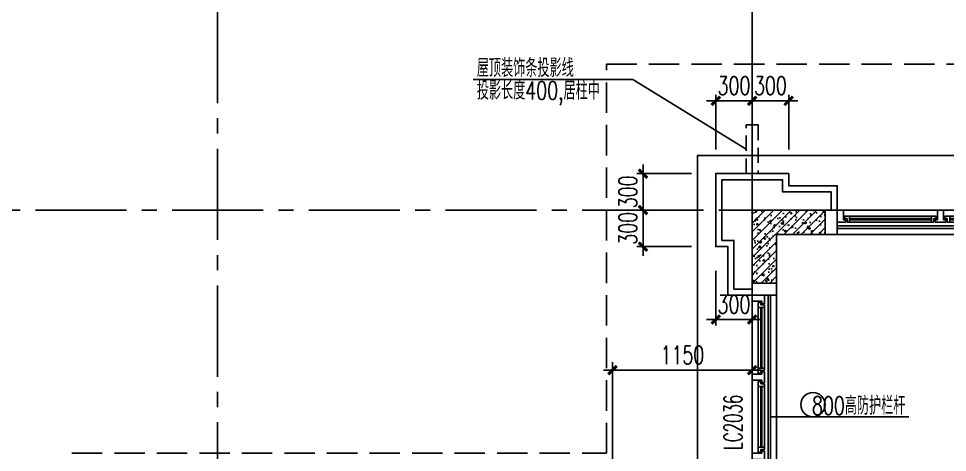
# Model space of a CAD drawing. Extents: x -395226 to -176901, y -140672 to 68263.
# Drawn here: x -259653 to -252008, y 53527 to 57095 of the extents above; entities that cross this region are included whole.
import ezdxf

# ---------------------------------------------------------------- set-up
doc = ezdxf.new("R2010")
doc.units = 0
doc.header["$LTSCALE"] = 1000
doc.header["$MEASUREMENT"] = 0
for name, pattern in [('ACAD_ISO08W100', [36, 24, -3, 6, -3]), ('DASH', [0.35, 0.25, -0.1]), ('HIDDEN', [0.375, 0.25, -0.125]), ('Plans$0$CENTER2', [1.125, 0.75, -0.125, 0.125, -0.125])]:
    doc.linetypes.add(name, pattern=pattern)
doc.layers.get('0').update_dxf_attribs({"linetype": 'CONTINUOUS'})
doc.layers.get('Defpoints').update_dxf_attribs({"linetype": 'CONTINUOUS'})
for name, color, linetype in [('A-COLUMN', 1, 'CONTINUOUS'), ('A-COLUMN-hatch', 252, 'CONTINUOUS'), ('A-DIM', 201, 'CONTINUOUS'), ('A-DOTE', 8, 'ACAD_ISO08W100'), ('A-FACADE', 5, 'CONTINUOUS'), ('A-FACADE-hatch', 252, 'CONTINUOUS'), ('A-FIN-GRAN', 34, 'CONTINUOUS'), ('A-FIN-METAL', 150, 'CONTINUOUS'), ('A-FUR', 251, 'CONTINUOUS'), ('A-NOTE', 150, 'CONTINUOUS'), ('A-ROOF', 7, 'CONTINUOUS'), ('A-WALL', 2, 'CONTINUOUS'), ('A-WINDOW', 4, 'CONTINUOUS'), ('A-WINDOW-TEXT', 93, 'CONTINUOUS'), ('Plans$0$Grid', 9, 'Plans$0$CENTER2')]:
    doc.layers.add(name, color=color, linetype=linetype)
doc.styles.add('_HZTXT', font='tjromans.shx', dxfattribs={"width": 0.7, "bigfont": 'tjhztxt.shx'})
doc.styles.add('DIM_FONT', font='SIMPLEX', dxfattribs={"width": 0.7, "bigfont": 'GBCBIG'})
doc.styles.add('PRC-S', font='tjromans.shx', dxfattribs={"width": 0.7, "bigfont": 'tjhztxt.shx'})
doc.dimstyles.new('DIM100', dxfattribs={"dimscale": 100, "dimtxt": 3, "dimasz": 0.01, "dimexe": 1, "dimexo": 1, "dimgap": 1, "dimtad": 1, "dimdec": 0, "dimzin": 0, "dimdsep": 46, "dimtxsty": 'DIM_FONT', "dimblk1": '_DIMX', "dimblk2": '_DIMX', "dimsah": 1, "dimcen": 0.01, "dimclrd": 256, "dimclre": 256, "dimclrt": 7, "dimadec": 0, "dimazin": 0, "dimtfac": 1, "dimtdec": 0, "dimtix": 1, "dimtmove": 2, "dimatfit": 3, "dimldrblk": '_DIMX', "dimfxl": 0, "dimtolj": 1, "dimtzin": 5, "dimarcsym": 0})

# ---------------------------------------------------------------- blocks, each defined once
blk = doc.blocks.new('Grid')
at = {"layer": 'Plans$0$Grid', "color": 8}
for p, q in [((-10948.2, 23320), (-10948.2, -15380)), ((-6548.2, 23320), (-6548.2, -15380)), ((-28198.2, 19440), (8601.8, 19440))]:
    blk.add_line(p, q, dxfattribs=at)
blk = doc.blocks.new('A$C1C6E1717')
at = {"ltscale": 1.5}
for p, q in [((0, 0), (0, -50)), ((80, -50), (0, -50)), ((0, -650), (0, -50)), ((50, -60), (50, -640)), ((50, -60), (70, -60)), ((70, -80), (70, -60)), ((80, -70), (80, -50)), ((100, -70), (80, -70)), ((100, -70), (100, 0)), ((200, 0), (200, -2000)), ((50, -100), (100, -100)), ((100, -80), (70, -80)), ((70, -100), (70, -600)), ((80, -100), (80, -600)), ((100, -80), (100, -620)), ((100, -600), (50, -600)), ((80, -650), (0, -650)), ((0, -650), (0, -700)), ((70, -640), (50, -640)), ((70, -620), (70, -640)), ((100, -620), (70, -620)), ((100, -630), (80, -630)), ((80, -630), (80, -650)), ((100, -720), (100, -630)), ((80, -700), (0, -700)), ((0, -700), (0, -1300)), ((50, -1290), (50, -710)), ((70, -710), (50, -710)), ((100, -750), (50, -750)), ((70, -730), (70, -710)), ((100, -730), (70, -730)), ((70, -1250), (70, -750)), ((80, -720), (80, -700)), ((100, -720), (80, -720)), ((80, -1250), (80, -750)), ((100, -1270), (100, -730)), ((50, -1250), (100, -1250)), ((50, -1290), (70, -1290)), ((100, -1270), (70, -1270)), ((70, -1270), (70, -1290)), ((100, -1280), (80, -1280)), ((80, -1280), (80, -1300)), ((100, -1280), (100, -1370)), ((80, -1300), (0, -1300)), ((0, -1350), (0, -1300)), ((80, -1350), (0, -1350)), ((0, -1350), (0, -1950)), ((50, -1940), (50, -1360)), ((70, -1360), (50, -1360)), ((70, -1380), (70, -1360)), ((80, -1370), (80, -1350)), ((100, -1370), (80, -1370)), ((100, -1400), (50, -1400)), ((100, -1380), (70, -1380)), ((70, -1900), (70, -1400)), ((80, -1900), (80, -1400)), ((100, -1920), (100, -1380)), ((50, -1900), (100, -1900)), ((80, -1950), (0, -1950)), ((0, -2000), (0, -1950)), ((50, -1940), (70, -1940)), ((100, -1920), (70, -1920)), ((70, -1920), (70, -1940)), ((100, -1930), (80, -1930)), ((80, -1930), (80, -1950)), ((100, -1930), (100, -2000))]:
    blk.add_line(p, q, dxfattribs=at)
blk = doc.blocks.new('_DIMX')
blk.add_line((-150, 0), (150, 0))
at = {"const_width": 50}
blk.add_lwpolyline([(-70, -70), (70, 70)], dxfattribs=at)
blk = doc.blocks.new('*D102')
at = {"layer": 'A-DIM', "lineweight": -2}
for p, q in [((-253914.9, 55019.8), (-253914.9, 54569.8)), ((-253614.9, 55019.8), (-253614.9, 54569.8)), ((-253915.4, 54619.8), (-253915.9, 54619.8)), ((-253914.9, 54619.8), (-253614.9, 54619.8)), ((-253614.4, 54619.8), (-253613.9, 54619.8))]:
    blk.add_line(p, q, dxfattribs=at)
at = {"layer": 'Defpoints', "color": 0}
for p in [(-253914.9, 55069.8), (-253614.9, 55069.8), (-253614.9, 54619.8)]:
    blk.add_point(p, dxfattribs=at)
at = {"layer": 'A-DIM', "lineweight": -2, "xscale": 0.5, "yscale": 0.5, "zscale": 0.5}
blk.add_blockref('_DIMX', (-253914.9, 54619.8), dxfattribs=at)
at = {"layer": 'A-DIM', "lineweight": -2, "xscale": 0.5, "yscale": 0.5, "zscale": 0.5, "rotation": 180}
blk.add_blockref('_DIMX', (-253614.9, 54619.8), dxfattribs=at)
at = {"layer": 'A-DIM', "insert": (-253764.9, 54744.8), "char_height": 150, "attachment_point": 5, "style": 'DIM_FONT'}
blk.add_mtext('\\A1;300', dxfattribs=at)
blk = doc.blocks.new('*D429')
at = {"layer": 'A-DIM', "lineweight": -2}
for p, q in [((-254764.8, 53803.5), (-254764.8, 54253.5)), ((-253615.3, 54203.4), (-254764.3, 54203.5)), ((-253614.8, 53803.4), (-253614.8, 54253.4))]:
    blk.add_line(p, q, dxfattribs=at)
at = {"layer": 'Defpoints', "color": 0}
for p in [(-254764.8, 54203.5), (-254764.9, 53753.5), (-253614.9, 53753.4)]:
    blk.add_point(p, dxfattribs=at)
at = {"layer": 'A-DIM', "lineweight": -2, "xscale": 0.5, "yscale": 0.5, "zscale": 0.5}
for p, rotation in [((-254764.8, 54203.5), 179.9958510641519), ((-253614.8, 54203.4), 359.995851064152)]:
    blk.add_blockref('_DIMX', p, dxfattribs=dict(at, rotation=rotation))
at = {"layer": 'A-DIM', "insert": (-254189.8, 54328.4), "char_height": 150, "attachment_point": 5, "rotation": 359.99585, "style": 'DIM_FONT'}
blk.add_mtext('\\A1;1150', dxfattribs=at)
blk = doc.blocks.new('Columes_2F')
at = {"layer": 'A-COLUMN-hatch'}
h = blk.add_hatch(dxfattribs=at)
h.set_pattern_fill('钢筋混凝土', color=256, scale=20, style=0)
h.set_pattern_definition([(45, (1970.62, 29640), (-35.3553, 35.3553), []), (50, (1970.62, 29640), (143.452, -12.55), [15, -165]), (355, (1970.62, 29640), (-27.75, 150.438), [12, -132]), (100.451, (1982.57, 29638.95), (115.702, 137.888), [12.748, -140.228]), (46.184, (1970.62, 29680), (213.45, -33.104), [22.5, -247.5]), (96.636, (1988.4, 29677.24), (186.93, 194.824), [19.12, -210.343]), (351.184, (1970.62, 29680), (186.93, 194.824), [18, -198]), (21, (1990.62, 29670), (119.381, -80.524), [15, -165]), (326, (1990.62, 29670), (48.663, 145.03), [12, -132]), (71.451, (2000.57, 29663.29), (168.045, 64.506), [12.748, -140.228]), (37.5, (1970.62, 29640), (2.432, 66.5788), [0, -130.4, 0, -134, 0, -132.5]), (7.5, (1970.62, 29640), (52.614, 78.8823), [0, -76.4, 0, -127.4, 0, -50.5]), (327.5, (1926.02, 29640), (106.7645, -4.511), [0, -50, 0, -156, 0, -207]), (317.5, (1906.02, 29640), (116.637, 20.021), [0, -65, 0, -103.6, 0, -147])])
h.paths.add_polyline_path([(1970.6, 29640), (1970.6, 30240), (2570.6, 30240), (2570.6, 30040), (2170.6, 30040), (2170.6, 29640)])
blk.add_lwpolyline([(1970.6, 29640), (1970.6, 30240), (2570.6, 30240), (2570.6, 30040), (2170.6, 30040), (2170.6, 29640)], close=True)
blk = doc.blocks.new('A$C49A72ACD')
at = {"ltscale": 1.5}
for p, q in [((0, 200), (50, 200)), ((50, 120), (50, 200)), ((825, 200), (50, 200)), ((825, 120), (825, 200)), ((825, 200), (875, 200)), ((875, 120), (875, 200)), ((1675, 200), (875, 200)), ((1675, 120), (1675, 200)), ((1725, 200), (1675, 200)), ((1725, 120), (1725, 200)), ((1725, 200), (2525, 200)), ((2525, 120), (2525, 200)), ((2575, 200), (2525, 200)), ((2575, 120), (2575, 200)), ((2575, 200), (3350, 200)), ((3350, 120), (3350, 200)), ((3400, 200), (3350, 200)), ((70, 100), (0, 100)), ((70, 120), (50, 120)), ((60, 150), (815, 150)), ((60, 150), (60, 130)), ((80, 130), (60, 130)), ((70, 100), (70, 120)), ((80, 100), (80, 130)), ((80, 100), (795, 100)), ((100, 150), (100, 100)), ((100, 130), (775, 130)), ((100, 120), (775, 120)), ((775, 100), (775, 150)), ((795, 130), (815, 130)), ((795, 100), (795, 130)), ((805, 100), (805, 120)), ((805, 120), (825, 120)), ((895, 100), (805, 100)), ((815, 130), (815, 150)), ((895, 120), (875, 120)), ((885, 150), (1665, 150)), ((885, 150), (885, 130)), ((905, 130), (885, 130)), ((895, 100), (895, 120)), ((905, 100), (905, 130)), ((905, 100), (1645, 100)), ((925, 150), (925, 100)), ((925, 130), (1625, 130)), ((925, 120), (1625, 120)), ((1625, 100), (1625, 150)), ((1645, 130), (1665, 130)), ((1645, 100), (1645, 130)), ((1655, 100), (1655, 120)), ((1655, 120), (1675, 120)), ((1655, 100), (1745, 100)), ((1665, 130), (1665, 150)), ((1745, 120), (1725, 120)), ((2515, 150), (1735, 150)), ((1735, 130), (1735, 150)), ((1755, 130), (1735, 130)), ((1745, 100), (1745, 120)), ((1755, 100), (1755, 130)), ((2495, 100), (1755, 100)), ((1775, 100), (1775, 150)), ((2475, 130), (1775, 130)), ((2475, 120), (1775, 120)), ((2475, 150), (2475, 100)), ((2495, 100), (2495, 130)), ((2495, 130), (2515, 130)), ((2505, 100), (2505, 120)), ((2505, 120), (2525, 120)), ((2505, 100), (2595, 100)), ((2515, 150), (2515, 130)), ((2595, 120), (2575, 120)), ((3340, 150), (2585, 150)), ((2585, 130), (2585, 150)), ((2605, 130), (2585, 130)), ((2595, 100), (2595, 120)), ((2605, 100), (2605, 130)), ((3320, 100), (2605, 100)), ((2625, 100), (2625, 150)), ((3300, 130), (2625, 130)), ((3300, 120), (2625, 120)), ((3300, 150), (3300, 100)), ((3320, 100), (3320, 130)), ((3320, 130), (3340, 130)), ((3330, 100), (3330, 120)), ((3330, 120), (3350, 120)), ((3330, 100), (3400, 100)), ((3340, 150), (3340, 130)), ((3400, 0), (0, 0))]:
    blk.add_line(p, q, dxfattribs=at)
blk = doc.blocks.new('*D103')
at = {"layer": 'A-DIM', "lineweight": -2}
for p, q in [((-254113.5, 55819.8), (-254563.5, 55819.8)), ((-254513.5, 55820.3), (-254513.5, 55820.8)), ((-254513.5, 55519.8), (-254513.5, 55819.8)), ((-254113.5, 55519.8), (-254563.5, 55519.8)), ((-254513.5, 55519.3), (-254513.5, 55518.8))]:
    blk.add_line(p, q, dxfattribs=at)
at = {"layer": 'Defpoints', "color": 0}
for p in [(-254513.5, 55819.8), (-254063.5, 55819.8), (-254063.5, 55519.8)]:
    blk.add_point(p, dxfattribs=at)
at = {"layer": 'A-DIM', "lineweight": -2, "xscale": 0.5, "yscale": 0.5, "zscale": 0.5}
for p, rotation in [((-254513.5, 55819.8), 270), ((-254513.5, 55519.8), 90)]:
    blk.add_blockref('_DIMX', p, dxfattribs=dict(at, rotation=rotation))
at = {"layer": 'A-DIM', "insert": (-254638.5, 55669.8), "char_height": 150, "attachment_point": 5, "rotation": 90, "style": 'DIM_FONT'}
blk.add_mtext('\\A1;300', dxfattribs=at)
blk = doc.blocks.new('*D104')
at = {"layer": 'A-DIM', "lineweight": -2}
for p, q in [((-253914.9, 56018.4), (-253914.9, 56468.4)), ((-253614.9, 56018.4), (-253614.9, 56468.4)), ((-253915.4, 56418.4), (-253915.9, 56418.4)), ((-253614.9, 56418.4), (-253914.9, 56418.4)), ((-253614.4, 56418.4), (-253613.9, 56418.4))]:
    blk.add_line(p, q, dxfattribs=at)
at = {"layer": 'Defpoints', "color": 0}
for p in [(-253914.9, 56418.4), (-253914.9, 55968.4), (-253614.9, 55968.4)]:
    blk.add_point(p, dxfattribs=at)
at = {"layer": 'A-DIM', "lineweight": -2, "xscale": 0.5, "yscale": 0.5, "zscale": 0.5}
blk.add_blockref('_DIMX', (-253914.9, 56418.4), dxfattribs=at)
at = {"layer": 'A-DIM', "lineweight": -2, "xscale": 0.5, "yscale": 0.5, "zscale": 0.5, "rotation": 180}
blk.add_blockref('_DIMX', (-253614.9, 56418.4), dxfattribs=at)
at = {"layer": 'A-DIM', "insert": (-253764.9, 56543.4), "char_height": 150, "attachment_point": 5, "style": 'DIM_FONT'}
blk.add_mtext('\\A1;300', dxfattribs=at)
blk = doc.blocks.new('*D105')
at = {"layer": 'A-DIM', "lineweight": -2}
for p, q in [((-253614.9, 56018.4), (-253614.9, 56468.4)), ((-253314.9, 56018.4), (-253314.9, 56468.4)), ((-253615.4, 56418.4), (-253615.9, 56418.4)), ((-253614.9, 56418.4), (-253314.9, 56418.4)), ((-253314.4, 56418.4), (-253313.9, 56418.4))]:
    blk.add_line(p, q, dxfattribs=at)
at = {"layer": 'Defpoints', "color": 0}
for p in [(-253314.9, 56418.4), (-253614.9, 55968.4), (-253314.9, 55968.4)]:
    blk.add_point(p, dxfattribs=at)
at = {"layer": 'A-DIM', "lineweight": -2, "xscale": 0.5, "yscale": 0.5, "zscale": 0.5}
blk.add_blockref('_DIMX', (-253614.9, 56418.4), dxfattribs=at)
at = {"layer": 'A-DIM', "lineweight": -2, "xscale": 0.5, "yscale": 0.5, "zscale": 0.5, "rotation": 180}
blk.add_blockref('_DIMX', (-253314.9, 56418.4), dxfattribs=at)
at = {"layer": 'A-DIM', "insert": (-253464.9, 56543.4), "char_height": 150, "attachment_point": 5, "style": 'DIM_FONT'}
blk.add_mtext('\\A1;300', dxfattribs=at)
blk = doc.blocks.new('*D508')
at = {"layer": 'A-DIM', "lineweight": -2}
for p, q in [((-254113.5, 55519.8), (-254563.5, 55519.8)), ((-254513.5, 55520.3), (-254513.5, 55520.8)), ((-254513.5, 55519.8), (-254513.5, 55219.8)), ((-254113.5, 55219.8), (-254563.5, 55219.8)), ((-254513.5, 55219.3), (-254513.5, 55218.8))]:
    blk.add_line(p, q, dxfattribs=at)
at = {"layer": 'Defpoints', "color": 0}
for p in [(-254063.5, 55519.8), (-254513.5, 55219.8), (-254063.5, 55219.8)]:
    blk.add_point(p, dxfattribs=at)
at = {"layer": 'A-DIM', "lineweight": -2, "xscale": 0.5, "yscale": 0.5, "zscale": 0.5}
for p, rotation in [((-254513.5, 55519.8), 270), ((-254513.5, 55219.8), 90)]:
    blk.add_blockref('_DIMX', p, dxfattribs=dict(at, rotation=rotation))
at = {"layer": 'A-DIM', "insert": (-254638.5, 55369.8), "char_height": 150, "attachment_point": 5, "rotation": 90, "style": 'DIM_FONT'}
blk.add_mtext('\\A1;300', dxfattribs=at)

msp = doc.modelspace()

# ---------------------------------------------------------------- linework, layer by layer
at = {"layer": 'A-FACADE', "linetype": 'HIDDEN', "ltscale": 0.5}
msp.add_lwpolyline([(-253664.9, 55819.8), (-253664.9, 56219.8), (-253564.9, 56219.8), (-253564.9, 55819.8)], dxfattribs=at)
at = {"layer": 'A-FACADE-hatch'}
msp.add_line((-254764.9, 54269.8), (-254764.9, 53469.8), dxfattribs=at)
at = {"layer": 'A-FIN-GRAN'}
for points in [[(-252914.9, 55519.8), (-252914.9, 55719.8), (-253314.9, 55719.8), (-253314.9, 55819.8), (-253914.9, 55819.8), (-253914.9, 55219.8), (-253814.9, 55219.8), (-253814.9, 54819.8), (-253614.9, 54819.8)], [(-252964.9, 55519.8), (-252964.9, 55669.8), (-253364.9, 55669.8), (-253364.9, 55769.8), (-253864.9, 55769.8), (-253864.9, 55269.8), (-253764.9, 55269.8), (-253764.9, 54869.8), (-253614.9, 54869.8)]]:
    msp.add_lwpolyline(points, dxfattribs=at)
at = {"layer": 'A-FIN-METAL'}
for p, q in [((-252914.8, 55389.8), (-249514.8, 55389.8)), ((-252914.8, 55369.8), (-249514.8, 55369.8)), ((-253484.9, 52819.8), (-253484.9, 54819.8)), ((-253464.9, 52819.8), (-253464.9, 54819.8))]:
    msp.add_line(p, q, dxfattribs=at)
at = {"layer": 'A-FUR'}
msp.add_circle((-253115.4, 53919.8), 100, dxfattribs=at)
at = {"layer": 'A-NOTE'}
for points in [[(-253664.9, 56019.8), (-254596.4, 56594.2), (-255910.8, 56594.2)], [(-253464.9, 53819.8), (-252954, 53819.8), (-252324.8, 53819.8)]]:
    msp.add_lwpolyline(points, dxfattribs=at)
at = {"layer": 'A-ROOF', "linetype": 'DASH'}
msp.add_lwpolyline([(-259214.9, 44119.8), (-259214.9, 53519.8), (-254814.9, 53519.8), (-254814.9, 56719.8), (-247614.9, 56719.8), (-247614.9, 53519.8), (-243214.9, 53519.8), (-243214.9, 44119.8), (-247614.9, 44119.8), (-247614.9, 42719.8), (-254814.9, 42719.8), (-254814.9, 44119.8), (-259214.9, 44119.8)], dxfattribs=at)
at = {"layer": 'A-ROOF'}
msp.add_lwpolyline([(-263414.9, 51369.8), (-258464.9, 51369.8), (-258464.9, 52769.8), (-254064.9, 52769.8), (-254064.9, 55969.8), (-248364.9, 55969.8), (-248364.9, 52769.8), (-243964.9, 52769.8), (-243964.9, 44869.8), (-248364.9, 44869.8), (-248364.9, 43469.8), (-254064.9, 43469.8), (-254064.9, 44869.8), (-258464.9, 44869.8), (-258464.9, 46219.8)], dxfattribs=at)
at = {"layer": 'A-WALL'}
for p, q in [((-252914.9, 55519.8), (-253614.9, 55519.8)), ((-253614.9, 55519.8), (-253614.9, 54819.8)), ((-252914.9, 55519.8), (-252914.9, 55319.8)), ((-252914.9, 55319.8), (-253414.9, 55319.8)), ((-253414.9, 55319.8), (-253414.9, 54819.8)), ((-253614.9, 54819.8), (-253414.9, 54819.8))]:
    msp.add_line(p, q, dxfattribs=at)
at = {"layer": 'A-WINDOW'}
msp.add_line((-252914.9, 55519.8), (-252864.9, 55519.8), dxfattribs=at)
msp.add_lwpolyline([(-252014.9, 55519.8), (-252864.9, 55519.8)], dxfattribs=at)
at = {"layer": 'Defpoints', "color": 6}
msp.add_lwpolyline([(-248814.9, 55519.8), (-253614.9, 55519.8), (-253614.9, 52319.8), (-258014.9, 52319.8), (-258014.9, 51119.8), (-263764.9, 51119.8), (-263764.9, 52519.8), (-269764.9, 52519.8), (-269764.9, 47319.8), (-266364.9, 47319.8), (-266364.9, 42179.8), (-266814.9, 42179.8), (-266814.9, 25179.8)], dxfattribs=at)

# ---------------------------------------------------------------- block references
at = {"layer": 'A-COLUMN'}
msp.add_blockref('Columes_2F', (-255585.5, 25279.8), dxfattribs=at)
at = {"layer": 'A-DOTE'}
msp.add_blockref('Grid', (-247066.6, 36079.8), dxfattribs=at)
at = {"layer": 'A-WINDOW'}
msp.add_blockref('A$C49A72ACD', (-252914.8, 55319.8), dxfattribs=at)
at = {"layer": 'A-WINDOW', "xscale": -1, "rotation": 180}
msp.add_blockref('A$C1C6E1717', (-253614.9, 52819.8), dxfattribs=at)

# ---------------------------------------------------------------- texts
at = {"layer": 'A-NOTE', "style": 'PRC-S', "width": 0.7}
for s, rotation, p in [('屋顶装饰条投影线', 0.00001, (-255881.7, 56614.2)), ('投影长度400,居柱中', 0.00001, (-255881.7, 56428.1)), ('800高防护栏杆', 360, (-253122.9, 53836.8))]:
    msp.add_text(s, height=150, rotation=rotation, dxfattribs=at).set_placement(p)
at = {"layer": 'A-WINDOW-TEXT', "style": '_HZTXT', "oblique": 0.6, "width": 0.6}
msp.add_text('LC2036', height=150, rotation=90, dxfattribs=at).set_placement((-253698.5, 53545.1))

# ---------------------------------------------------------------- dimensions: what is measured, and where the dimension line sits
at = {"layer": 'A-DIM'}
for p1, p2, distance, picture, middle in [((-253614.9, 55968.4), (-253914.9, 55968.4), -450, '*D104', (-253764.9, 56543.4)), ((-253614.9, 55968.4), (-253314.9, 55968.4), 450, '*D105', (-253464.9, 56543.4)), ((-254063.5, 55519.8), (-254063.5, 55819.8), 450, '*D103', (-254638.5, 55669.8)), ((-254063.5, 55519.8), (-254063.5, 55219.8), -450, '*D508', (-254638.5, 55369.8)), ((-253914.9, 55069.8), (-253614.9, 55069.8), -450, '*D102', (-253764.9, 54744.8)), ((-253614.9, 53753.4), (-254764.9, 53753.5), -449.9, '*D429', (-254189.8, 54328.4))]:
    dim = msp.add_aligned_dim(p1=p1, p2=p2, distance=distance, dimstyle='DIM100', override={"dimscale": 50, "dimclrt": 256}, dxfattribs=at)
    dim.commit()
    dim.dimension.update_dxf_attribs({"geometry": picture, "text_midpoint": middle})

doc.saveas('drawing.dxf')
